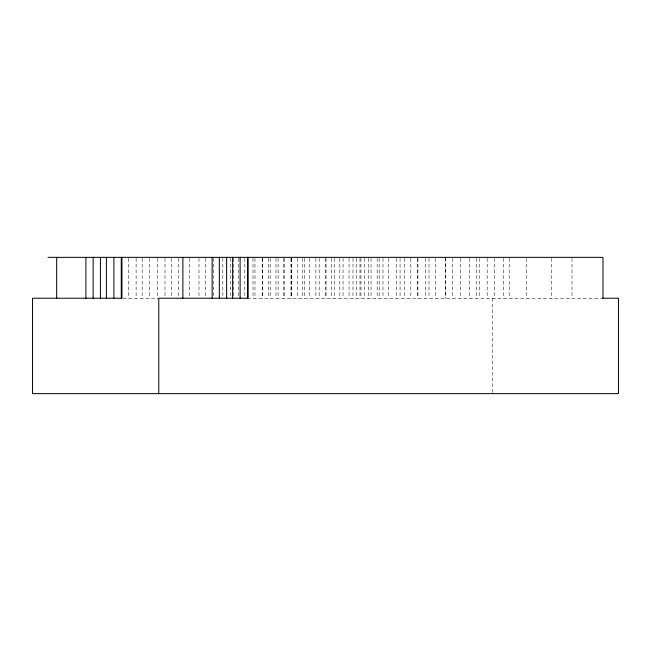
<?xml version="1.0" encoding="UTF-8"?>
<svg xmlns="http://www.w3.org/2000/svg" width="651" height="651" viewBox="0 0 651 651"><rect width="100%" height="100%" fill="white"/><g stroke="black" fill="none" stroke-linecap="round" stroke-linejoin="round"><path stroke-width="0.49" stroke-dasharray="3.25 2.44" d="M122.941 298.239L158.006 298.239M247.494 298.239L601.386 298.239M571.977 258.341L571.977 298.239M551.495 258.341L551.495 298.239M526.268 258.341L526.268 298.239M509.204 258.341L509.204 298.239M503.386 258.341L503.386 298.239M494.605 258.341L494.605 298.239M492.237 298.239L492.237 392.643M487.176 258.341L487.176 298.239M479.209 258.341L479.209 298.239M476.768 258.341L476.768 298.239M469.265 258.341L469.265 298.239M460.745 258.341L460.745 298.239M452.266 258.341L452.266 298.239M445.764 257.348L445.764 298.239M445.382 258.341L445.382 298.239M435.714 258.341L435.714 298.239M429.001 258.341L429.001 298.239M425.282 258.341L425.282 298.239M417.909 258.341L417.909 298.239M417.234 258.341L417.234 298.239M410.822 258.341L410.822 298.239M404.32 258.341L404.32 298.239M400.056 258.341L400.056 298.239M396.369 258.341L396.369 298.239M388.606 258.341L388.606 298.239M382.991 258.341L382.991 298.239M379.199 258.341L379.199 298.239M377.165 258.341L377.165 298.239M371.046 258.341L371.046 298.239M368.385 258.341L368.385 298.239M364.503 258.341L364.503 298.239M360.963 258.341L360.963 298.239M359.987 258.341L359.987 298.239M356.748 258.341L356.748 298.239M352.997 258.341L352.997 298.239M349.042 258.341L349.042 298.239M343.053 258.341L343.053 298.239M339.822 258.341L339.822 298.239M334.533 258.341L334.533 298.239M331.685 258.341L331.685 298.239M326.053 258.341L326.053 298.239M325.207 258.341L325.207 298.239M319.169 258.341L319.169 298.239M315.881 258.341L315.881 298.239M309.502 258.341L309.502 298.239M304.709 258.341L304.709 298.239M302.788 258.341L302.788 298.239M297.759 258.341L297.759 298.239M291.697 258.341L291.697 298.239M291.192 258.341L291.192 298.239M291.013 258.341L291.013 298.239M284.609 258.341L284.609 298.239M283.47 258.341L283.47 298.239M278.107 258.341L278.107 298.239M275.983 258.341L275.983 298.239M270.157 258.341L270.157 298.239M268.391 258.341L268.391 298.239M262.394 258.341L262.394 298.239M262.337 258.341L262.337 298.239M254.964 258.341L254.964 298.239M252.987 258.341L252.987 298.239M244.825 258.341L244.825 297.238M238.29 258.341L238.29 297.238M233.766 258.341L233.766 298.239M230.535 258.341L230.535 297.238M222.829 258.341L222.829 297.238M213.601 258.341L213.601 297.238M205.472 258.341L205.472 297.238M198.994 258.341L198.994 297.238M189.669 258.341L189.669 297.238M178.488 258.341L178.488 297.238M171.547 258.341L171.547 297.238M164.98 258.341L164.98 297.238M157.249 258.341L157.249 298.239M149.763 258.341L149.763 298.239M142.178 258.341L142.178 298.239M136.116 258.341L136.116 298.239M128.752 258.341L128.752 298.239"/><path stroke-width="0.98" d="M48.011 257.348L602.989 257.348L602.989 298.239M602.403 298.239L618.45 298.239L618.45 393.652L32.55 393.652L32.55 298.239L121.932 298.239L121.932 257.348M248.153 257.348L248.153 298.239L158.763 298.239L158.763 393.652M247.494 257.348L247.494 298.239M240.113 257.348L240.113 298.239M232.619 257.348L232.619 298.239M226.638 257.348L226.638 298.239M219.354 257.348L219.354 298.239M212.128 257.348L212.128 298.239M182.882 257.348L182.882 298.239M121.273 257.348L121.273 298.239M113.892 257.348L113.892 298.239M106.398 257.348L106.398 298.239M100.425 257.348L100.425 298.239M93.142 257.348L93.142 298.239M85.908 257.348L85.908 298.239M56.67 257.348L56.67 298.239"/></g></svg>
